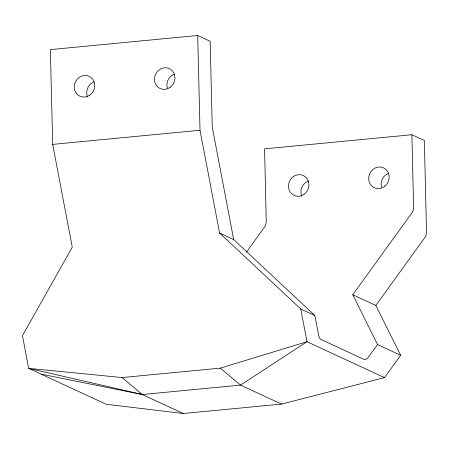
<?xml version="1.0" encoding="UTF-8"?>
<svg xmlns="http://www.w3.org/2000/svg" width="449" height="449" viewBox="0 0 449 449"><rect width="100%" height="100%" fill="white"/><g stroke="black" fill="none" stroke-linecap="round" stroke-linejoin="round"><path stroke-width="0.67" d="M246.45 252.237L265.37 225.858A11.517 4.019 84.5 0 0 266.257 221.222L264.568 148.844L411.907 134.728L424.361 140.498L426.516 231.824A11.517 4.019 84.5 0 1 425.63 236.46L375.847 305.432L400.671 355.288L384.501 377.615L281.517 404.094L183.293 413.507L106.189 404.268L28.68 368.365L22.45 335.661L72.267 247.169L52.679 144.387L50.361 49.609L197.7 35.493L210.154 41.263L212.248 127.067L233.693 239.581L314.85 315.529L318.773 335.7A9.165 3.199 84.5 0 0 320.474 339.225L364.167 359.464A34.573 12.061 84.5 0 0 367.501 358.274L377.598 344.602L352.774 294.746L412.715 211.748A11.517 4.019 84.5 0 0 413.602 207.107L411.907 134.728M183.293 413.507L142.311 394.519L28.68 368.365L122.117 377.542L220.347 368.129L306.993 341.706L384.501 377.615M52.679 144.387L200.018 130.272L219.606 233.053L300.763 309.007L314.85 315.529M41.201 374.163L142.311 394.519L240.535 385.113L306.993 341.706L300.763 309.007M219.606 233.053L233.693 239.581M352.774 294.746L375.847 305.432M377.598 344.602L400.671 355.288M281.517 404.094L240.535 385.113L220.347 368.129M122.117 377.542L142.311 394.519M197.7 35.493L200.018 130.272M381.549 187.295A10.967 10.069 -65.1 0 1 388.458 173.409M301.79 196.269A10.967 10.069 -65.1 0 1 308.239 181.093M87.583 97.035A10.967 10.069 -65.1 0 1 94.032 81.858M167.342 88.06A10.967 10.069 -65.1 0 1 174.251 74.175M89.828 95.076A10.967 10.069 -65.1 0 0 89.373 76.425A10.967 10.069 -65.1 0 0 74.253 87.218A10.967 10.069 -65.1 0 0 89.828 95.076M170.048 87.392A10.967 10.069 -65.1 0 0 169.593 68.736A10.967 10.069 -65.1 0 0 154.473 79.535A10.967 10.069 -65.1 0 0 170.048 87.392M304.035 194.31A10.967 10.069 -65.1 0 0 303.58 175.654A10.967 10.069 -65.1 0 0 288.46 186.453A10.967 10.069 -65.1 0 0 304.035 194.31M384.254 186.627A10.967 10.069 -65.1 0 0 383.8 167.971A10.967 10.069 -65.1 0 0 368.68 178.769A10.967 10.069 -65.1 0 0 384.254 186.627"/></g></svg>
